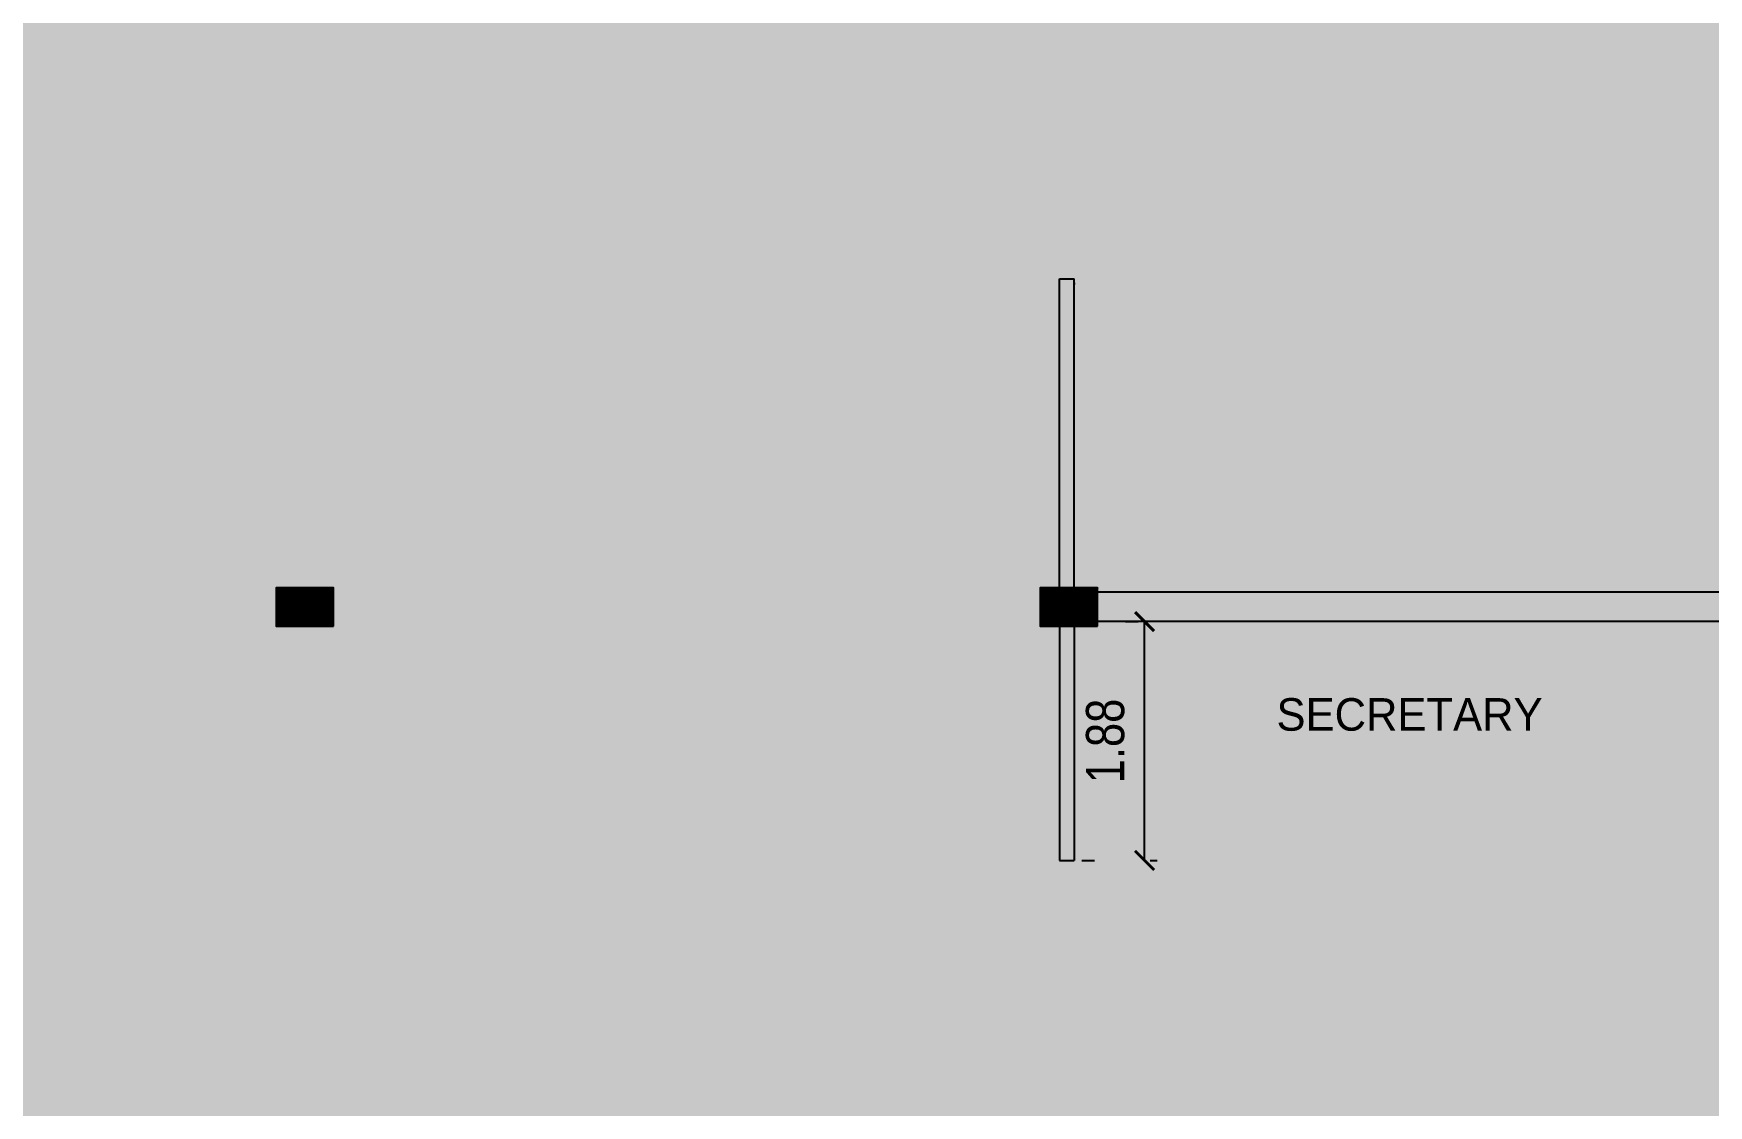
# Model space of a CAD drawing. Header units: metres. Extents: x 1422408 to 2267498, y 3894 to 80428.
# Drawn here: x 2267133.05 to 2267146.2, y 4156.4 to 4164.81 of the extents above; entities that cross this region are included whole.
import ezdxf

# ---------------------------------------------------------------- set-up
doc = ezdxf.new("R2010")
doc.units = ezdxf.units.M
doc.header["$LTSCALE"] = 3.5
doc.header["$MEASUREMENT"] = 0
doc.linetypes.add('DOT2', pattern=[0.125, 0, -0.125])
doc.linetypes.add('HIDDEN', pattern=[0.375, 0.25, -0.125])
doc.layers.get('0').update_dxf_attribs({"linetype": 'CONTINUOUS'})
doc.layers.get('DEFPOINTS').update_dxf_attribs({"linetype": 'CONTINUOUS'})
for name, color, linetype in [('COLUMN', 2, 'CONTINUOUS'), ('ED', 30, 'CONTINUOUS'), ('FULLPARTITION', 205, 'CONTINUOUS'), ('TEXT', 4, 'CONTINUOUS'), ('WALL', 125, 'CONTINUOUS')]:
    doc.layers.add(name, color=color, linetype=linetype)
doc.styles.add('ID', font='GOTHIC.TTF', dxfattribs={"width": 0.85})
doc.styles.add('USA TEXT', font='GOTHIC.TTF')
doc.dimstyles.new('1-100-ED', dxfattribs={"dimtxt": 350, "dimasz": 100, "dimexe": 0.18, "dimexo": 0.0625, "dimgap": 25, "dimtad": 1, "dimdec": 0, "dimzin": 0, "dimdsep": 46, "dimtxsty": 'USA TEXT', "dimblk": 'ARCHTICK', "dimcen": 0.1, "dimclrd": 252, "dimclre": 9, "dimclrt": 3, "dimadec": 0, "dimazin": 0, "dimtfac": 1, "dimtdec": 0, "dimtofl": 0, "dimtmove": 2, "dimatfit": 3, "dimldrblk": 'ARCHTICK', "dimfxl": 0.18, "dimtolj": 1, "dimtzin": 0, "dimarcsym": 0})
doc.dimstyles.new('1-100-ID', dxfattribs={"dimtxt": 0.3, "dimasz": 0.15, "dimexe": 0.1, "dimexo": 0.06, "dimgap": 0.15, "dimtad": 1, "dimzin": 3, "dimdsep": 46, "dimtxsty": 'ID', "dimblk": 'ARCHTICK', "dimcen": 0, "dimclrd": 252, "dimclre": 252, "dimclrt": 3, "dimadec": 0, "dimazin": 0, "dimtfac": 1, "dimtix": 1, "dimtmove": 2, "dimatfit": 3, "dimldrblk": 'OPEN90', "dimfxl": 0, "dimtolj": 1, "dimtzin": 0, "dimarcsym": 0})

# ---------------------------------------------------------------- blocks, each defined once
blk = doc.blocks.new('4')
at = {"layer": 'COLUMN'}
h = blk.add_hatch(dxfattribs=at)
h.set_pattern_fill('ANSI31', color=8, scale=50, style=0)
h.paths.add_polyline_path([(1693358, -270597), (1693658, -270597), (1693658, -270147), (1693358, -270147)])
at = {"layer": 'COLUMN', "color": 4}
for p, q in [((1693508, -270147), (1693508, -270597)), ((1693658, -270482), (1693358, -270482))]:
    blk.add_line(p, q, dxfattribs=at)
at = {"layer": 'COLUMN'}
for points in [[(1693358, -270597), (1693658, -270597), (1693658, -270147), (1693358, -270147)], [(1693536, -270454), (1693480, -270454), (1693480, -270510), (1693536, -270510)]]:
    blk.add_lwpolyline(points, close=True, dxfattribs=at)
blk = doc.blocks.new('_ArchTick')
at = {"color": 0, "linetype": 'ByBlock', "const_width": 0.15}
blk.add_lwpolyline([(-0.5, -0.5), (0.5, 0.5)], dxfattribs=at)
blk = doc.blocks.new('*D567')
at = {"layer": 'DEFPOINTS', "color": 0, "transparency": 16777216}
for p in [(2267141.562, 4160.196), (2267141.773, 4160.196), (2267141.22, 4158.321)]:
    blk.add_point(p, dxfattribs=at)
at = {"layer": 'ED', "color": 252, "linetype": 'DOT2', "lineweight": -2, "transparency": 16777216}
for p, q in [((2267141.622, 4160.196), (2267141.873, 4160.196)), ((2267141.28, 4158.321), (2267141.873, 4158.321))]:
    blk.add_line(p, q, dxfattribs=at)
at = {"layer": 'ED', "color": 252, "lineweight": -2, "transparency": 16777216}
blk.add_line((2267141.773, 4158.321), (2267141.773, 4160.196), dxfattribs=at)
at = {"layer": 'ED', "color": 252, "lineweight": -2, "transparency": 16777216, "xscale": 0.15, "yscale": 0.15, "zscale": 0.15}
for p, rotation in [((2267141.773, 4160.196), 90), ((2267141.773, 4158.321), 270)]:
    blk.add_blockref('_ArchTick', p, dxfattribs=dict(at, rotation=rotation))
at = {"layer": 'ED', "color": 3, "transparency": 16777216, "insert": (2267141.465, 4159.259), "char_height": 0.3, "attachment_point": 5, "rotation": 90, "style": 'ID'}
blk.add_mtext('\\A1;1.88', dxfattribs=at)
blk = doc.blocks.new('_Open90')
at = {"color": 0, "linetype": 'ByBlock', "lineweight": -2}
for p, q in [((0, 0), (-1, 0)), ((-0.5, 0.5), (0, 0)), ((0, 0), (-0.5, -0.5))]:
    blk.add_line(p, q, dxfattribs=at)

msp = doc.modelspace()

# ---------------------------------------------------------------- linework, layer by layer
at = {"layer": 'FULLPARTITION', "color": 250, "linetype": 'HIDDEN', "ltscale": 0.75}
msp.add_line((2267141.10458, 4162.88641), (2267141.10458, 4162.88641), dxfattribs=at)
at = {"layer": 'WALL'}
for p, q in [((2267141.10458, 4160.46141), (2267141.10458, 4162.88641)), ((2267141.10458, 4162.88641), (2267141.21958, 4162.88641)), ((2267141.21958, 4160.42641), (2267141.21958, 4162.88641)), ((2267141.21958, 4162.8549), (2267141.21958, 4162.8429)), ((2267140.99442, 4160.42648), (2267140.99442, 4160.42634)), ((2267152.98958, 4160.42641), (2267141.21958, 4160.42641)), ((2267140.99442, 4160.19635), (2267140.99442, 4160.19648)), ((2267141.10458, 4160.16141), (2267141.10458, 4158.3208)), ((2267146.95458, 4160.19641), (2267141.21958, 4160.19641)), ((2267141.21958, 4160.19641), (2267141.21958, 4158.3208)), ((2267141.10458, 4158.3208), (2267141.21958, 4158.3208))]:
    msp.add_line(p, q, dxfattribs=at)

# ---------------------------------------------------------------- block references
at = {"layer": 'COLUMN', "color": 8, "xscale": 0.0009999999989101, "yscale": 0.0009999999989101, "zscale": 0.0009999999989101, "rotation": 90}
for p in [(2266864.80742, 2466.80328), (2266870.80742, 2466.80328)]:
    msp.add_blockref('4', p, dxfattribs=at)

# ---------------------------------------------------------------- texts
at = {"layer": 'TEXT', "color": 0, "style": 'USA TEXT'}
msp.add_text('SECRETARY', height=0.255556, dxfattribs=at).set_placement((2267142.80888, 4159.33975))

# ---------------------------------------------------------------- dimensions: what is measured, and where the dimension line sits
at = {"layer": 'ED'}
dim = msp.add_linear_dim(base=(2267141.7729, 4160.19641), p1=(2267141.21958, 4158.3208), p2=(2267141.56172, 4160.19641), angle=90, dimstyle='1-100-ID', dxfattribs=at)
dim.commit()
dim.dimension.update_dxf_attribs({"geometry": '*D567', "text_midpoint": (2267141.46535, 4159.25861)})

# ---------------------------------------------------------------- leaders
at = {"layer": 'WALL'}
for points in [[(2267145.20554, 4153.13629), (2267145.20554, 4154.63629)], [(2267146.94933, 4152.23629), (2267146.94933, 4153.73629)], [(2267113.14364, 4174.47601), (2267114.64364, 4174.47601)], [(2267112.24364, 4173.03222), (2267113.74364, 4173.03222)], [(2267216.99082, 4172.15213), (2267213.3186, 4172.15213)], [(2267216.99082, 4163.47602), (2267213.3186, 4163.47602)], [(2267231.04637, 4163.47602), (2267227.37415, 4163.47602)], [(2267071.23435, 4154.73665), (2267072.73435, 4154.73665)], [(2267216.99082, 4154.66973), (2267213.3186, 4154.66973)], [(2267231.04637, 4154.66973), (2267227.37415, 4154.66973)]]:
    msp.add_leader(points, dimstyle='1-100-ED', override={"dimtxt": 300, "dimasz": 300, "dimgap": 50, "dimtad": 0, "dimpost": ' mm'}, dxfattribs=at)

doc.saveas('drawing.dxf')
